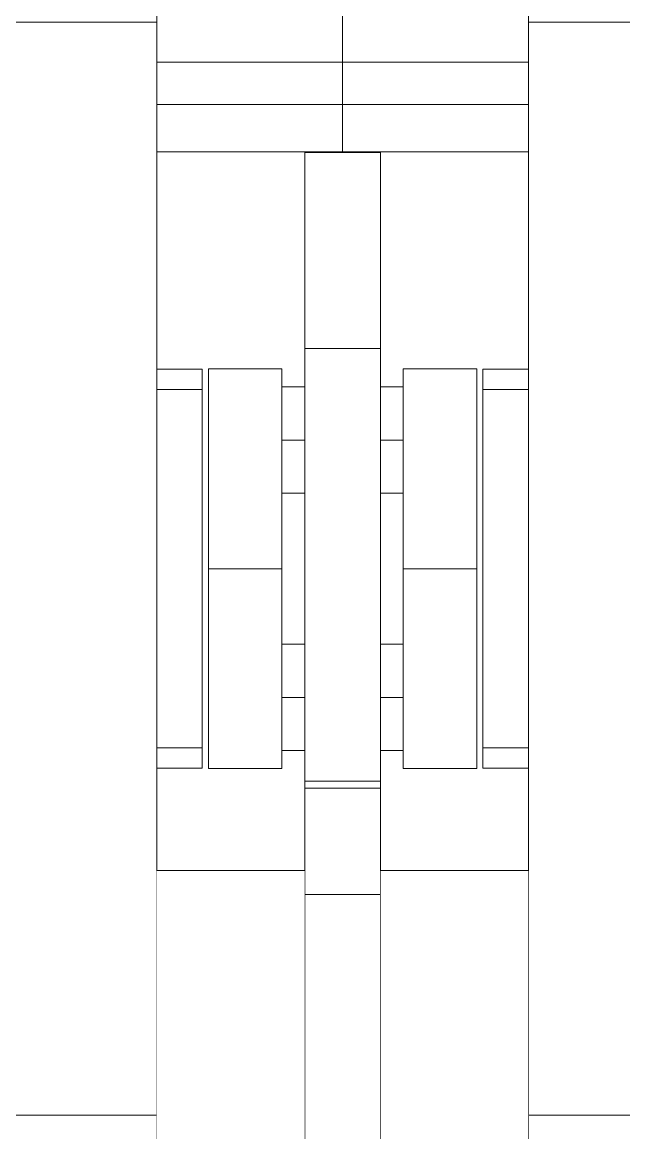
# Model space of a CAD drawing. Header units: millimetres. Extents: x -46169 to 237885, y -84465 to 18123.
# Drawn here: x 167534.9 to 167614.2, y -80649.7 to -80503.3 of the extents above; entities that cross this region are included whole.
import ezdxf

# ---------------------------------------------------------------- set-up
doc = ezdxf.new("R2010")
doc.units = ezdxf.units.MM
doc.header["$MEASUREMENT"] = 0
doc.linetypes.add('Wipeout_Contour', pattern=[1000, 0, -1000])
doc.layers.add('New_A-20-M_Floor_Slab', color=7, linetype='Continuous')
doc.layers.add('New_A-35-M_FFE_Fixed', color=7, linetype='Continuous')
doc.layers.add('New_A-20-M_Floor_Slab_Pen_No__89', color=8, linetype='Continuous', lineweight=20)
doc.layers.add('New_A-35-M_FFE_Fixed_Pen_No__1', color=7, linetype='Continuous', lineweight=13)

# ---------------------------------------------------------------- blocks, each defined once
blk = doc.blocks.new('Section Elem_134_3', base_point=(129666.67, -84332.61))
at = {"color": 254, "linetype": 'Wipeout_Contour', "lineweight": 0, "ltscale": 2974860.176910248}
blk.add_wipeout([(167552.61, -80549.04), (167558.61, -80549.04), (167558.61, -80601.62), (167552.61, -80601.62), (167552.61, -80615.11), (167572.11, -80615.11), (167572.11, -80599.29), (167569.11, -80599.29), (167569.11, -80601.65), (167559.42, -80601.65), (167559.42, -80549.01), (167569.11, -80549.01), (167569.11, -80551.38), (167572.11, -80551.38), (167572.11, -80520.4), (167552.61, -80520.4)], dxfattribs=at).dxf.layer = 'New_A-20-M_Floor_Slab'
at = {"color": 254, "linetype": 'Wipeout_Contour', "lineweight": 0, "ltscale": 2975262.260002933}
blk.add_wipeout([(167582.11, -80520.4), (167582.11, -80551.38), (167585.11, -80551.38), (167585.11, -80549.01), (167594.8, -80549.01), (167594.8, -80601.65), (167585.11, -80601.65), (167585.11, -80599.29), (167582.11, -80599.29), (167582.11, -80615.11), (167601.61, -80615.11), (167601.61, -80601.62), (167595.61, -80601.62), (167595.61, -80549.04), (167601.61, -80549.04), (167601.61, -80520.4)], dxfattribs=at).dxf.layer = 'New_A-20-M_Floor_Slab'
at = {"color": 254, "linetype": 'Wipeout_Contour', "lineweight": 0, "ltscale": 743745.043131}
blk.add_wipeout([(167572.11, -80565.38), (167569.11, -80565.38), (167569.11, -80585.29), (167572.11, -80585.29)], dxfattribs=at).dxf.layer = 'New_A-20-M_Floor_Slab'
at = {"color": 254, "linetype": 'Wipeout_Contour', "lineweight": 0, "ltscale": 743791.907602}
blk.add_wipeout([(167585.11, -80565.38), (167582.11, -80565.38), (167582.11, -80585.29), (167585.11, -80585.29)], dxfattribs=at).dxf.layer = 'New_A-20-M_Floor_Slab'
blk = doc.blocks.new('Section Elem_152_3', base_point=(129666.67, -84332.61))
at = {"color": 254, "linetype": 'Wipeout_Contour', "lineweight": 0, "ltscale": 1113843.632746182}
blk.add_wipeout([(167552.61, -80346.96), (167051.61, -80346.96), (167051.61, -80503.33), (167081.61, -80503.33), (167522.61, -80503.33), (167552.61, -80503.33)], dxfattribs=at).dxf.layer = 'New_A-35-M_FFE_Fixed'
at = {"color": 254, "linetype": 'Wipeout_Contour', "lineweight": 0, "ltscale": 743677.948107}
blk.add_wipeout([(167572.11, -80525.7), (167582.11, -80525.7), (167582.11, -80520.48), (167572.11, -80520.48)], dxfattribs=at).dxf.layer = 'New_A-35-M_FFE_Fixed'
at = {"color": 254, "linetype": 'Wipeout_Contour', "lineweight": 0, "ltscale": 743678.293305}
blk.add_wipeout([(167559.42, -80551.02), (167569.11, -80551.02), (167569.11, -80549.01), (167559.42, -80549.01)], dxfattribs=at).dxf.layer = 'New_A-35-M_FFE_Fixed'
at = {"color": 254, "linetype": 'Wipeout_Contour', "lineweight": 0, "ltscale": 743726.046235}
blk.add_wipeout([(167572.11, -80553.51), (167582.11, -80553.51), (167582.11, -80548.19), (167572.11, -80548.19)], dxfattribs=at).dxf.layer = 'New_A-35-M_FFE_Fixed'
at = {"color": 254, "linetype": 'Wipeout_Contour', "lineweight": 0, "ltscale": 743648.167479}
blk.add_wipeout([(167552.61, -80551.72), (167558.61, -80551.72), (167558.61, -80549.56), (167552.61, -80549.56)], dxfattribs=at).dxf.layer = 'New_A-35-M_FFE_Fixed'
at = {"color": 254, "linetype": 'Wipeout_Contour', "lineweight": 0, "ltscale": 743713.445775}
blk.add_wipeout([(167569.11, -80565.26), (167559.42, -80565.26), (167559.42, -80575.33), (167569.11, -80575.33)], dxfattribs=at).dxf.layer = 'New_A-35-M_FFE_Fixed'
at = {"color": 254, "linetype": 'Wipeout_Contour', "lineweight": 0, "ltscale": 743766.068027}
blk.add_wipeout([(167569.11, -80599.65), (167559.42, -80599.65), (167559.42, -80601.65), (167569.11, -80601.65)], dxfattribs=at).dxf.layer = 'New_A-35-M_FFE_Fixed'
at = {"color": 254, "linetype": 'Wipeout_Contour', "lineweight": 0, "ltscale": 743736.100071}
blk.add_wipeout([(167558.61, -80601.11), (167552.61, -80601.11), (167552.61, -80601.62), (167558.61, -80601.62)], dxfattribs=at).dxf.layer = 'New_A-35-M_FFE_Fixed'
at = {"color": 254, "linetype": 'Wipeout_Contour', "lineweight": 0, "ltscale": 743817.788081}
blk.add_wipeout([(167582.11, -80603.32), (167572.11, -80603.32), (167572.11, -80604.23), (167582.11, -80604.23)], dxfattribs=at).dxf.layer = 'New_A-35-M_FFE_Fixed'
at = {"color": 254, "linetype": 'Wipeout_Contour', "lineweight": 0, "ltscale": 743823.417479}
blk.add_wipeout([(167582.11, -80606.1), (167572.11, -80606.1), (167572.11, -80607.94), (167582.11, -80607.94)], dxfattribs=at).dxf.layer = 'New_A-35-M_FFE_Fixed'
at = {"color": 254, "linetype": 'Wipeout_Contour', "lineweight": 0, "ltscale": 743832.722074}
blk.add_wipeout([(167572.11, -80611.52), (167572.11, -80613.26), (167582.11, -80613.26), (167582.11, -80611.52)], dxfattribs=at).dxf.layer = 'New_A-35-M_FFE_Fixed'
at = {"color": 254, "linetype": 'Wipeout_Contour', "lineweight": 0, "ltscale": 743841.504926}
blk.add_wipeout([(167572.11, -80618.27), (167582.11, -80618.27), (167582.11, -80616.64), (167572.11, -80616.64)], dxfattribs=at).dxf.layer = 'New_A-35-M_FFE_Fixed'
at = {"color": 254, "linetype": 'Wipeout_Contour', "lineweight": 0, "ltscale": 743847.802009}
blk.add_wipeout([(167582.11, -80622.37), (167582.11, -80619.81), (167572.11, -80619.81), (167572.11, -80622.37)], dxfattribs=at).dxf.layer = 'New_A-35-M_FFE_Fixed'
at = {"color": 254, "linetype": 'Wipeout_Contour', "lineweight": 0, "ltscale": 743886.470118}
blk.add_wipeout([(167572.11, -80646.23), (167582.11, -80646.23), (167582.11, -80640.54), (167572.11, -80640.54)], dxfattribs=at).dxf.layer = 'New_A-35-M_FFE_Fixed'
at = {"color": 254, "linetype": 'Wipeout_Contour', "lineweight": 0, "ltscale": 1114395.299660869}
blk.add_wipeout([(167552.61, -80647.33), (167522.61, -80647.33), (167081.61, -80647.33), (167051.61, -80647.33), (167051.61, -80695.83), (167552.61, -80695.83)], dxfattribs=at).dxf.layer = 'New_A-35-M_FFE_Fixed'
at = {"layer": 'New_A-35-M_FFE_Fixed_Pen_No__1', "linetype": 'Continuous'}
for p, q in [((167559.42, -80549.01), (167569.11, -80549.01)), ((167559.42, -80601.65), (167569.11, -80601.65))]:
    blk.add_line(p, q, dxfattribs=at)
at = {"color": 254, "linetype": 'Wipeout_Contour', "lineweight": 0, "ltscale": 929591.460699}
blk.add_wipeout([(167577.11, -80520.4), (167572.11, -80520.4), (167572.11, -80520.48), (167582.11, -80520.48), (167582.11, -80520.4)], dxfattribs=at).dxf.layer = 'New_A-35-M_FFE_Fixed'
at = {"color": 254, "linetype": 'Wipeout_Contour', "lineweight": 0, "ltscale": 743686.739329}
blk.add_wipeout([(167572.11, -80525.7), (167572.11, -80530.63), (167582.11, -80530.63), (167582.11, -80525.7)], dxfattribs=at).dxf.layer = 'New_A-35-M_FFE_Fixed'
at = {"color": 254, "linetype": 'Wipeout_Contour', "lineweight": 0, "ltscale": 743645.850263}
blk.add_wipeout([(167552.61, -80549.04), (167552.61, -80549.56), (167558.61, -80549.56), (167558.61, -80549.04)], dxfattribs=at).dxf.layer = 'New_A-35-M_FFE_Fixed'
at = {"color": 254, "linetype": 'Wipeout_Contour', "lineweight": 0, "ltscale": 743684.973251}
blk.add_wipeout([(167559.42, -80551.02), (167559.42, -80556.72), (167569.11, -80556.72), (167569.11, -80551.02)], dxfattribs=at).dxf.layer = 'New_A-35-M_FFE_Fixed'
at = {"color": 254, "linetype": 'Wipeout_Contour', "lineweight": 0, "ltscale": 743737.698605}
blk.add_wipeout([(167572.11, -80561.63), (167582.11, -80561.63), (167582.11, -80553.51), (167572.11, -80553.51)], dxfattribs=at).dxf.layer = 'New_A-35-M_FFE_Fixed'
at = {"color": 254, "linetype": 'Wipeout_Contour', "lineweight": 0, "ltscale": 743759.385068}
blk.add_wipeout([(167559.42, -80593.94), (167559.42, -80599.65), (167569.11, -80599.65), (167569.11, -80593.94)], dxfattribs=at).dxf.layer = 'New_A-35-M_FFE_Fixed'
at = {"color": 254, "linetype": 'Wipeout_Contour', "lineweight": 0, "ltscale": 743733.781694}
blk.add_wipeout([(167552.61, -80598.94), (167552.61, -80601.11), (167558.61, -80601.11), (167558.61, -80598.94)], dxfattribs=at).dxf.layer = 'New_A-35-M_FFE_Fixed'
at = {"color": 254, "linetype": 'Wipeout_Contour', "lineweight": 0, "ltscale": 743813.133253}
blk.add_wipeout([(167582.11, -80603.32), (167582.11, -80598.86), (167572.11, -80598.86), (167572.11, -80603.32)], dxfattribs=at).dxf.layer = 'New_A-35-M_FFE_Fixed'
at = {"color": 254, "linetype": 'Wipeout_Contour', "lineweight": 0, "ltscale": 743818.873251}
blk.add_wipeout([(167582.11, -80604.57), (167582.11, -80604.23), (167572.11, -80604.23), (167572.11, -80604.57)], dxfattribs=at).dxf.layer = 'New_A-35-M_FFE_Fixed'
at = {"color": 254, "linetype": 'Wipeout_Contour', "lineweight": 0, "ltscale": 743821.158093}
blk.add_wipeout([(167582.11, -80606.1), (167582.11, -80605.34), (167572.11, -80605.34), (167572.11, -80606.1)], dxfattribs=at).dxf.layer = 'New_A-35-M_FFE_Fixed'
at = {"color": 254, "linetype": 'Wipeout_Contour', "lineweight": 0, "ltscale": 743829.678465}
blk.add_wipeout([(167582.11, -80611.52), (167582.11, -80609.75), (167572.11, -80609.75), (167572.11, -80611.52)], dxfattribs=at).dxf.layer = 'New_A-35-M_FFE_Fixed'
at = {"color": 254, "linetype": 'Wipeout_Contour', "lineweight": 0, "ltscale": 743838.635341}
blk.add_wipeout([(167572.11, -80616.64), (167582.11, -80616.64), (167582.11, -80614.96), (167572.11, -80614.96)], dxfattribs=at).dxf.layer = 'New_A-35-M_FFE_Fixed'
at = {"color": 254, "linetype": 'Wipeout_Contour', "lineweight": 0, "ltscale": 743844.253238}
blk.add_wipeout([(167582.11, -80619.81), (167582.11, -80618.27), (167572.11, -80618.27), (167572.11, -80619.81)], dxfattribs=at).dxf.layer = 'New_A-35-M_FFE_Fixed'
at = {"color": 254, "linetype": 'Wipeout_Contour', "lineweight": 0, "ltscale": 743853.05464}
blk.add_wipeout([(167582.11, -80625.86), (167582.11, -80622.37), (167572.11, -80622.37), (167572.11, -80625.86)], dxfattribs=at).dxf.layer = 'New_A-35-M_FFE_Fixed'
at = {"color": 254, "linetype": 'Wipeout_Contour', "lineweight": 0, "ltscale": 743876.838578}
blk.add_wipeout([(167572.11, -80640.54), (167582.11, -80640.54), (167582.11, -80635.12), (167572.11, -80635.12)], dxfattribs=at).dxf.layer = 'New_A-35-M_FFE_Fixed'
at = {"color": 254, "linetype": 'Wipeout_Contour', "lineweight": 0, "ltscale": 743896.385277}
blk.add_wipeout([(167572.11, -80651.97), (167582.11, -80651.97), (167582.11, -80646.23), (167572.11, -80646.23)], dxfattribs=at).dxf.layer = 'New_A-35-M_FFE_Fixed'
at = {"layer": 'New_A-35-M_FFE_Fixed_Pen_No__1', "linetype": 'Continuous'}
for p, q in [((167558.61, -80549.56), (167558.61, -80549.04)), ((167559.42, -80551.02), (167559.42, -80549.01)), ((167559.42, -80601.65), (167559.42, -80599.65)), ((167558.61, -80601.62), (167558.61, -80601.11))]:
    blk.add_line(p, q, dxfattribs=at)
at = {"color": 254, "linetype": 'Wipeout_Contour', "lineweight": 0, "ltscale": 743694.875698}
blk.add_wipeout([(167572.11, -80535.1), (167582.11, -80535.1), (167582.11, -80530.63), (167572.11, -80530.63)], dxfattribs=at).dxf.layer = 'New_A-35-M_FFE_Fixed'
at = {"color": 254, "linetype": 'Wipeout_Contour', "lineweight": 0, "ltscale": 743690.974215}
blk.add_wipeout([(167558.61, -80551.72), (167552.61, -80551.72), (167552.61, -80598.94), (167558.61, -80598.94)], dxfattribs=at).dxf.layer = 'New_A-35-M_FFE_Fixed'
at = {"color": 254, "linetype": 'Wipeout_Contour', "lineweight": 0, "ltscale": 743703.984348}
blk.add_wipeout([(167569.11, -80551.38), (167569.11, -80551.91), (167572.11, -80551.91), (167572.11, -80551.38)], dxfattribs=at).dxf.layer = 'New_A-35-M_FFE_Fixed'
at = {"color": 254, "linetype": 'Wipeout_Contour', "lineweight": 0, "ltscale": 743697.316831}
blk.add_wipeout([(167569.11, -80556.72), (167559.42, -80556.72), (167559.42, -80565.26), (167569.11, -80565.26)], dxfattribs=at).dxf.layer = 'New_A-35-M_FFE_Fixed'
at = {"color": 254, "linetype": 'Wipeout_Contour', "lineweight": 0, "ltscale": 743753.289312}
blk.add_wipeout([(167572.11, -80571.51), (167582.11, -80571.51), (167582.11, -80561.63), (167572.11, -80561.63)], dxfattribs=at).dxf.layer = 'New_A-35-M_FFE_Fixed'
at = {"color": 254, "linetype": 'Wipeout_Contour', "lineweight": 0, "ltscale": 743747.037218}
blk.add_wipeout([(167569.11, -80585.4), (167559.42, -80585.4), (167559.42, -80593.94), (167569.11, -80593.94)], dxfattribs=at).dxf.layer = 'New_A-35-M_FFE_Fixed'
at = {"color": 254, "linetype": 'Wipeout_Contour', "lineweight": 0, "ltscale": 743802.791966}
blk.add_wipeout([(167582.11, -80591.39), (167572.11, -80591.39), (167572.11, -80598.86), (167582.11, -80598.86)], dxfattribs=at).dxf.layer = 'New_A-35-M_FFE_Fixed'
at = {"color": 254, "linetype": 'Wipeout_Contour', "lineweight": 0, "ltscale": 743826.576921}
blk.add_wipeout([(167582.11, -80609.75), (167582.11, -80607.94), (167572.11, -80607.94), (167572.11, -80609.75)], dxfattribs=at).dxf.layer = 'New_A-35-M_FFE_Fixed'
at = {"color": 254, "linetype": 'Wipeout_Contour', "lineweight": 0, "ltscale": 743835.707712}
blk.add_wipeout([(167582.11, -80614.96), (167582.11, -80613.26), (167572.11, -80613.26), (167572.11, -80614.96)], dxfattribs=at).dxf.layer = 'New_A-35-M_FFE_Fixed'
at = {"color": 254, "linetype": 'Wipeout_Contour', "lineweight": 0, "ltscale": 743867.844502}
blk.add_wipeout([(167582.11, -80635.12), (167582.11, -80630.17), (167572.11, -80630.17), (167572.11, -80635.12)], dxfattribs=at).dxf.layer = 'New_A-35-M_FFE_Fixed'
at = {"layer": 'New_A-35-M_FFE_Fixed_Pen_No__1', "linetype": 'Continuous'}
for p, q in [((167569.11, -80551.02), (167569.11, -80549.01)), ((167558.61, -80551.72), (167558.61, -80549.56)), ((167558.61, -80598.94), (167558.61, -80551.72)), ((167559.42, -80556.72), (167559.42, -80551.02)), ((167559.42, -80565.26), (167559.42, -80556.72)), ((167559.42, -80599.65), (167559.42, -80593.94)), ((167558.61, -80601.11), (167558.61, -80598.94))]:
    blk.add_line(p, q, dxfattribs=at)
at = {"color": 254, "linetype": 'Wipeout_Contour', "lineweight": 0, "ltscale": 743626.128794}
blk.add_wipeout([(167552.61, -80503.33), (167522.61, -80503.33), (167522.61, -80647.33), (167552.61, -80647.33)], dxfattribs=at).dxf.layer = 'New_A-35-M_FFE_Fixed'
at = {"color": 254, "linetype": 'Wipeout_Contour', "lineweight": 0, "ltscale": 743702.097068}
blk.add_wipeout([(167572.11, -80535.1), (167572.11, -80538.96), (167582.11, -80538.96), (167582.11, -80535.1)], dxfattribs=at).dxf.layer = 'New_A-35-M_FFE_Fixed'
at = {"color": 254, "linetype": 'Wipeout_Contour', "lineweight": 0, "ltscale": 929633.280611}
blk.add_wipeout([(167569.11, -80553.43), (167572.11, -80553.43), (167572.11, -80552.92), (167572.11, -80551.91), (167569.11, -80551.91)], dxfattribs=at).dxf.layer = 'New_A-35-M_FFE_Fixed'
at = {"color": 254, "linetype": 'Wipeout_Contour', "lineweight": 0, "ltscale": 743717.975256}
blk.add_wipeout([(167569.11, -80558.38), (167569.11, -80561.05), (167572.11, -80561.05), (167572.11, -80558.38)], dxfattribs=at).dxf.layer = 'New_A-35-M_FFE_Fixed'
at = {"color": 254, "linetype": 'Wipeout_Contour', "lineweight": 0, "ltscale": 743727.324283}
blk.add_wipeout([(167569.11, -80564.84), (167569.11, -80565.38), (167572.11, -80565.38), (167572.11, -80564.84)], dxfattribs=at).dxf.layer = 'New_A-35-M_FFE_Fixed'
at = {"color": 254, "linetype": 'Wipeout_Contour', "lineweight": 0, "ltscale": 743770.824354}
blk.add_wipeout([(167572.11, -80581.87), (167582.11, -80581.87), (167582.11, -80571.51), (167572.11, -80571.51)], dxfattribs=at).dxf.layer = 'New_A-35-M_FFE_Fixed'
at = {"color": 254, "linetype": 'Wipeout_Contour', "lineweight": 0, "ltscale": 743730.905253}
blk.add_wipeout([(167569.11, -80575.33), (167559.42, -80575.33), (167559.42, -80585.4), (167569.11, -80585.4)], dxfattribs=at).dxf.layer = 'New_A-35-M_FFE_Fixed'
at = {"color": 254, "linetype": 'Wipeout_Contour', "lineweight": 0, "ltscale": 743776.757905}
blk.add_wipeout([(167569.11, -80592.29), (167569.11, -80594.97), (167572.11, -80594.97), (167572.11, -80592.29)], dxfattribs=at).dxf.layer = 'New_A-35-M_FFE_Fixed'
at = {"color": 254, "linetype": 'Wipeout_Contour', "lineweight": 0, "ltscale": 743786.11013}
blk.add_wipeout([(167572.11, -80598.75), (167569.11, -80598.75), (167569.11, -80599.29), (167572.11, -80599.29)], dxfattribs=at).dxf.layer = 'New_A-35-M_FFE_Fixed'
at = {"color": 254, "linetype": 'Wipeout_Contour', "lineweight": 0, "ltscale": 743863.00552}
blk.add_wipeout([(167572.11, -80630.17), (167582.11, -80630.17), (167582.11, -80629.54), (167572.11, -80629.54)], dxfattribs=at).dxf.layer = 'New_A-35-M_FFE_Fixed'
at = {"layer": 'New_A-35-M_FFE_Fixed_Pen_No__1', "linetype": 'Continuous'}
for p, q in [((167552.61, -80549.04), (167558.61, -80549.04)), ((167552.61, -80551.72), (167558.61, -80551.72)), ((167569.11, -80551.38), (167572.11, -80551.38)), ((167559.42, -80575.33), (167559.42, -80565.26)), ((167559.42, -80575.33), (167569.11, -80575.33)), ((167559.42, -80585.4), (167559.42, -80575.33)), ((167559.42, -80593.94), (167559.42, -80585.4)), ((167552.61, -80598.94), (167558.61, -80598.94)), ((167569.11, -80601.65), (167569.11, -80599.65)), ((167552.61, -80601.62), (167558.61, -80601.62)), ((167522.61, -80647.33), (167552.61, -80647.33)), ((167552.61, -80695.83), (167552.61, -80647.33))]:
    blk.add_line(p, q, dxfattribs=at)
at = {"color": 254, "linetype": 'Wipeout_Contour', "lineweight": 0, "ltscale": 929491.83721}
blk.add_wipeout([(167552.61, -80508.61), (167577.11, -80508.61), (167577.11, -80501.63), (167552.61, -80501.63), (167552.61, -80503.33)], dxfattribs=at).dxf.layer = 'New_A-35-M_FFE_Fixed'
at = {"color": 254, "linetype": 'Wipeout_Contour', "lineweight": 0, "ltscale": 743612.82596}
blk.add_wipeout([(167552.61, -80511.45), (167577.11, -80511.45), (167577.11, -80510.54), (167552.61, -80510.54)], dxfattribs=at).dxf.layer = 'New_A-35-M_FFE_Fixed'
at = {"color": 254, "linetype": 'Wipeout_Contour', "lineweight": 0, "ltscale": 743623.732543}
blk.add_wipeout([(167577.11, -80514.18), (167552.61, -80514.18), (167552.61, -80520.4), (167577.11, -80520.4)], dxfattribs=at).dxf.layer = 'New_A-35-M_FFE_Fixed'
at = {"color": 254, "linetype": 'Wipeout_Contour', "lineweight": 0, "ltscale": 743708.172517}
blk.add_wipeout([(167582.11, -80538.96), (167572.11, -80538.96), (167572.11, -80542.11), (167582.11, -80542.11)], dxfattribs=at).dxf.layer = 'New_A-35-M_FFE_Fixed'
at = {"color": 254, "linetype": 'Wipeout_Contour', "lineweight": 0, "ltscale": 743709.043555}
blk.add_wipeout([(167569.11, -80553.43), (167569.11, -80555.7), (167572.11, -80555.7), (167572.11, -80553.43)], dxfattribs=at).dxf.layer = 'New_A-35-M_FFE_Fixed'
at = {"color": 254, "linetype": 'Wipeout_Contour', "lineweight": 0, "ltscale": 743725.547532}
blk.add_wipeout([(167569.11, -80564.84), (167572.11, -80564.84), (167572.11, -80563.33), (167569.11, -80563.33)], dxfattribs=at).dxf.layer = 'New_A-35-M_FFE_Fixed'
at = {"color": 254, "linetype": 'Wipeout_Contour', "lineweight": 0, "ltscale": 743788.060456}
blk.add_wipeout([(167582.11, -80591.39), (167582.11, -80581.87), (167572.11, -80581.87), (167572.11, -80591.39)], dxfattribs=at).dxf.layer = 'New_A-35-M_FFE_Fixed'
at = {"color": 254, "linetype": 'Wipeout_Contour', "lineweight": 0, "ltscale": 929731.078475}
blk.add_wipeout([(167572.11, -80597.24), (167569.11, -80597.24), (167569.11, -80598.75), (167572.11, -80598.75), (167572.11, -80597.66)], dxfattribs=at).dxf.layer = 'New_A-35-M_FFE_Fixed'
at = {"layer": 'New_A-35-M_FFE_Fixed_Pen_No__1', "linetype": 'Continuous'}
for p, q in [((167552.61, -80503.33), (167552.61, -80346.96)), ((167522.61, -80503.33), (167552.61, -80503.33)), ((167552.61, -80520.4), (167577.11, -80520.4)), ((167569.11, -80575.33), (167569.11, -80565.26)), ((167569.11, -80565.38), (167572.11, -80565.38)), ((167569.11, -80599.29), (167572.11, -80599.29))]:
    blk.add_line(p, q, dxfattribs=at)
at = {"color": 254, "linetype": 'Wipeout_Contour', "lineweight": 0, "ltscale": 743609.543159}
blk.add_wipeout([(167552.61, -80509.58), (167577.11, -80509.58), (167577.11, -80508.61), (167552.61, -80508.61)], dxfattribs=at).dxf.layer = 'New_A-35-M_FFE_Fixed'
at = {"color": 254, "linetype": 'Wipeout_Contour', "lineweight": 0, "ltscale": 743618.146405}
blk.add_wipeout([(167552.61, -80514.18), (167577.11, -80514.18), (167577.11, -80513.95), (167552.61, -80513.95)], dxfattribs=at).dxf.layer = 'New_A-35-M_FFE_Fixed'
at = {"color": 254, "linetype": 'Wipeout_Contour', "lineweight": 0, "ltscale": 743712.907747}
blk.add_wipeout([(167572.11, -80544.43), (167582.11, -80544.43), (167582.11, -80542.11), (167572.11, -80542.11)], dxfattribs=at).dxf.layer = 'New_A-35-M_FFE_Fixed'
at = {"color": 254, "linetype": 'Wipeout_Contour', "lineweight": 0, "ltscale": 743713.332654}
blk.add_wipeout([(167569.11, -80555.7), (167569.11, -80558.38), (167572.11, -80558.38), (167572.11, -80555.7)], dxfattribs=at).dxf.layer = 'New_A-35-M_FFE_Fixed'
at = {"color": 254, "linetype": 'Wipeout_Contour', "lineweight": 0, "ltscale": 743722.264566}
blk.add_wipeout([(167572.11, -80561.05), (167569.11, -80561.05), (167569.11, -80563.33), (167572.11, -80563.33)], dxfattribs=at).dxf.layer = 'New_A-35-M_FFE_Fixed'
at = {"color": 254, "linetype": 'Wipeout_Contour', "lineweight": 0, "ltscale": 743762.762211}
blk.add_wipeout([(167569.11, -80585.29), (167569.11, -80585.82), (167572.11, -80585.82), (167572.11, -80585.29)], dxfattribs=at).dxf.layer = 'New_A-35-M_FFE_Fixed'
at = {"color": 254, "linetype": 'Wipeout_Contour', "lineweight": 0, "ltscale": 743781.048683}
blk.add_wipeout([(167569.11, -80594.97), (167569.11, -80597.24), (167572.11, -80597.24), (167572.11, -80594.97)], dxfattribs=at).dxf.layer = 'New_A-35-M_FFE_Fixed'
at = {"layer": 'New_A-35-M_FFE_Fixed_Pen_No__1', "linetype": 'Continuous'}
for p, q in [((167552.61, -80508.61), (167577.11, -80508.61)), ((167569.11, -80556.72), (167569.11, -80551.02)), ((167569.11, -80565.26), (167569.11, -80556.72)), ((167569.11, -80558.38), (167572.11, -80558.38)), ((167569.11, -80599.65), (167569.11, -80593.94))]:
    blk.add_line(p, q, dxfattribs=at)
at = {"color": 254, "linetype": 'Wipeout_Contour', "lineweight": 0, "ltscale": 743611.211802}
blk.add_wipeout([(167552.61, -80510.54), (167577.11, -80510.54), (167577.11, -80509.58), (167552.61, -80509.58)], dxfattribs=at).dxf.layer = 'New_A-35-M_FFE_Fixed'
at = {"color": 254, "linetype": 'Wipeout_Contour', "lineweight": 0, "ltscale": 743616.757376}
blk.add_wipeout([(167552.61, -80513.55), (167577.11, -80513.55), (167577.11, -80512.98), (167552.61, -80512.98)], dxfattribs=at).dxf.layer = 'New_A-35-M_FFE_Fixed'
at = {"color": 254, "linetype": 'Wipeout_Contour', "lineweight": 0, "ltscale": 743716.151306}
blk.add_wipeout([(167572.11, -80545.85), (167582.11, -80545.85), (167582.11, -80544.43), (167572.11, -80544.43)], dxfattribs=at).dxf.layer = 'New_A-35-M_FFE_Fixed'
at = {"color": 254, "linetype": 'Wipeout_Contour', "lineweight": 0, "ltscale": 743764.539361}
blk.add_wipeout([(167569.11, -80587.34), (167572.11, -80587.34), (167572.11, -80585.82), (167569.11, -80585.82)], dxfattribs=at).dxf.layer = 'New_A-35-M_FFE_Fixed'
at = {"layer": 'New_A-35-M_FFE_Fixed_Pen_No__1', "linetype": 'Continuous'}
for p, q in [((167569.11, -80585.4), (167569.11, -80575.33)), ((167569.11, -80585.29), (167572.11, -80585.29))]:
    blk.add_line(p, q, dxfattribs=at)
at = {"color": 254, "linetype": 'Wipeout_Contour', "lineweight": 0, "ltscale": 743615.651961}
blk.add_wipeout([(167552.61, -80512.98), (167577.11, -80512.98), (167577.11, -80512.27), (167552.61, -80512.27)], dxfattribs=at).dxf.layer = 'New_A-35-M_FFE_Fixed'
at = {"color": 254, "linetype": 'Wipeout_Contour', "lineweight": 0, "ltscale": 743717.799443}
blk.add_wipeout([(167572.11, -80545.85), (167572.11, -80546.33), (167582.11, -80546.33), (167582.11, -80545.85)], dxfattribs=at).dxf.layer = 'New_A-35-M_FFE_Fixed'
at = {"color": 254, "linetype": 'Wipeout_Contour', "lineweight": 0, "ltscale": 743767.823149}
blk.add_wipeout([(167569.11, -80587.34), (167569.11, -80589.61), (167572.11, -80589.61), (167572.11, -80587.34)], dxfattribs=at).dxf.layer = 'New_A-35-M_FFE_Fixed'
at = {"color": 254, "linetype": 'Wipeout_Contour', "lineweight": 0, "ltscale": 743614.324831}
blk.add_wipeout([(167552.61, -80512.27), (167577.11, -80512.27), (167577.11, -80511.45), (167552.61, -80511.45)], dxfattribs=at).dxf.layer = 'New_A-35-M_FFE_Fixed'
at = {"color": 254, "linetype": 'Wipeout_Contour', "lineweight": 0, "ltscale": 743617.59943}
blk.add_wipeout([(167552.61, -80513.95), (167577.11, -80513.95), (167577.11, -80513.55), (167552.61, -80513.55)], dxfattribs=at).dxf.layer = 'New_A-35-M_FFE_Fixed'
at = {"color": 254, "linetype": 'Wipeout_Contour', "lineweight": 0, "ltscale": 743719.362718}
blk.add_wipeout([(167572.11, -80546.33), (167572.11, -80547.66), (167582.11, -80547.66), (167582.11, -80546.33)], dxfattribs=at).dxf.layer = 'New_A-35-M_FFE_Fixed'
at = {"color": 254, "linetype": 'Wipeout_Contour', "lineweight": 0, "ltscale": 929716.308263}
blk.add_wipeout([(167569.11, -80589.61), (167569.11, -80592.29), (167572.11, -80592.29), (167572.11, -80591.39), (167572.11, -80589.61)], dxfattribs=at).dxf.layer = 'New_A-35-M_FFE_Fixed'
at = {"layer": 'New_A-35-M_FFE_Fixed_Pen_No__1', "linetype": 'Continuous'}
for p, q in [((167552.61, -80647.33), (167552.61, -80503.33)), ((167552.61, -80514.18), (167577.11, -80514.18)), ((167569.11, -80593.94), (167569.11, -80585.4)), ((167569.11, -80592.29), (167572.11, -80592.29))]:
    blk.add_line(p, q, dxfattribs=at)
blk = doc.blocks.new('Section Elem_153_3', base_point=(129666.67, -84332.61))
at = {"layer": 'New_A-35-M_FFE_Fixed_Pen_No__1', "linetype": 'Continuous'}
for p, q in [((167572.11, -80520.48), (167572.11, -80520.4)), ((167572.11, -80525.7), (167572.11, -80520.48)), ((167572.11, -80530.63), (167572.11, -80525.7)), ((167582.11, -80530.63), (167582.11, -80525.7)), ((167572.11, -80535.1), (167572.11, -80530.63)), ((167582.11, -80535.1), (167582.11, -80530.63)), ((167572.11, -80538.96), (167572.11, -80535.1)), ((167582.11, -80538.96), (167582.11, -80535.1)), ((167572.11, -80542.11), (167572.11, -80538.96)), ((167582.11, -80542.11), (167582.11, -80538.96)), ((167572.11, -80544.43), (167572.11, -80542.11)), ((167582.11, -80544.43), (167582.11, -80542.11)), ((167572.11, -80545.85), (167572.11, -80544.43)), ((167582.11, -80545.85), (167582.11, -80544.43)), ((167572.11, -80546.33), (167572.11, -80545.85)), ((167582.11, -80546.33), (167582.11, -80545.85)), ((167582.11, -80546.33), (167572.11, -80546.33)), ((167572.11, -80561.63), (167572.11, -80553.51)), ((167572.11, -80571.51), (167572.11, -80561.63)), ((167572.11, -80581.87), (167572.11, -80571.51)), ((167582.11, -80581.87), (167582.11, -80571.51)), ((167572.11, -80591.39), (167572.11, -80581.87)), ((167572.11, -80598.86), (167572.11, -80591.39)), ((167572.11, -80603.32), (167572.11, -80598.86)), ((167582.11, -80603.32), (167572.11, -80603.32)), ((167572.11, -80607.94), (167572.11, -80606.1)), ((167582.11, -80607.94), (167582.11, -80606.1)), ((167572.11, -80609.75), (167572.11, -80607.94)), ((167582.11, -80609.75), (167582.11, -80607.94)), ((167572.11, -80611.52), (167572.11, -80609.75)), ((167582.11, -80611.52), (167582.11, -80609.75)), ((167572.11, -80613.26), (167572.11, -80611.52)), ((167582.11, -80613.26), (167582.11, -80611.52)), ((167572.11, -80614.96), (167572.11, -80613.26)), ((167582.11, -80614.96), (167582.11, -80613.26)), ((167572.11, -80616.64), (167572.11, -80614.96)), ((167582.11, -80616.64), (167582.11, -80614.96)), ((167572.11, -80618.27), (167572.11, -80616.64)), ((167582.11, -80618.27), (167582.11, -80616.64)), ((167582.11, -80618.27), (167572.11, -80618.27)), ((167572.11, -80619.81), (167572.11, -80618.27)), ((167582.11, -80619.81), (167582.11, -80618.27)), ((167572.11, -80622.37), (167572.11, -80619.81)), ((167582.11, -80622.37), (167582.11, -80619.81)), ((167572.11, -80640.54), (167572.11, -80635.12)), ((167582.11, -80640.54), (167582.11, -80635.12)), ((167572.11, -80646.23), (167572.11, -80640.54)), ((167582.11, -80646.23), (167582.11, -80640.54)), ((167572.11, -80651.97), (167572.11, -80646.23)), ((167582.11, -80651.97), (167582.11, -80646.23))]:
    blk.add_line(p, q, dxfattribs=at)
at = {"color": 254, "linetype": 'Wipeout_Contour', "lineweight": 0, "ltscale": 1116818.557601347}
blk.add_wipeout([(167601.61, -80346.96), (167601.61, -80503.33), (167631.61, -80503.33), (168072.61, -80503.33), (168102.61, -80503.33), (168102.61, -80346.96)], dxfattribs=at).dxf.layer = 'New_A-35-M_FFE_Fixed'
at = {"color": 254, "linetype": 'Wipeout_Contour', "lineweight": 0, "ltscale": 743720.970334}
blk.add_wipeout([(167582.11, -80548.19), (167582.11, -80547.66), (167572.11, -80547.66), (167572.11, -80548.19)], dxfattribs=at).dxf.layer = 'New_A-35-M_FFE_Fixed'
at = {"color": 254, "linetype": 'Wipeout_Contour', "lineweight": 0, "ltscale": 743770.898273}
blk.add_wipeout([(167585.11, -80549.01), (167585.11, -80551.02), (167594.8, -80551.02), (167594.8, -80549.01)], dxfattribs=at).dxf.layer = 'New_A-35-M_FFE_Fixed'
at = {"color": 254, "linetype": 'Wipeout_Contour', "lineweight": 0, "ltscale": 743803.188647}
blk.add_wipeout([(167595.61, -80551.72), (167601.61, -80551.72), (167601.61, -80549.56), (167595.61, -80549.56)], dxfattribs=at).dxf.layer = 'New_A-35-M_FFE_Fixed'
at = {"color": 254, "linetype": 'Wipeout_Contour', "lineweight": 0, "ltscale": 743806.046367}
blk.add_wipeout([(167585.11, -80565.26), (167585.11, -80575.33), (167594.8, -80575.33), (167594.8, -80565.26)], dxfattribs=at).dxf.layer = 'New_A-35-M_FFE_Fixed'
at = {"color": 254, "linetype": 'Wipeout_Contour', "lineweight": 0, "ltscale": 743858.662069}
blk.add_wipeout([(167594.8, -80599.65), (167585.11, -80599.65), (167585.11, -80601.65), (167594.8, -80601.65)], dxfattribs=at).dxf.layer = 'New_A-35-M_FFE_Fixed'
at = {"color": 254, "linetype": 'Wipeout_Contour', "lineweight": 0, "ltscale": 743891.102915}
blk.add_wipeout([(167601.61, -80601.11), (167595.61, -80601.11), (167595.61, -80601.62), (167601.61, -80601.62)], dxfattribs=at).dxf.layer = 'New_A-35-M_FFE_Fixed'
at = {"color": 254, "linetype": 'Wipeout_Contour', "lineweight": 0, "ltscale": 743819.831399}
blk.add_wipeout([(167582.11, -80605.34), (167582.11, -80604.57), (167572.11, -80604.57), (167572.11, -80605.34)], dxfattribs=at).dxf.layer = 'New_A-35-M_FFE_Fixed'
at = {"color": 254, "linetype": 'Wipeout_Contour', "lineweight": 0, "ltscale": 743859.274032}
blk.add_wipeout([(167582.11, -80629.54), (167582.11, -80625.86), (167572.11, -80625.86), (167572.11, -80629.54)], dxfattribs=at).dxf.layer = 'New_A-35-M_FFE_Fixed'
at = {"color": 254, "linetype": 'Wipeout_Contour', "lineweight": 0, "ltscale": 1117368.755656281}
blk.add_wipeout([(167601.61, -80647.33), (167601.61, -80695.83), (168102.61, -80695.83), (168102.61, -80647.33), (168072.61, -80647.33), (167631.61, -80647.33)], dxfattribs=at).dxf.layer = 'New_A-35-M_FFE_Fixed'
at = {"layer": 'New_A-35-M_FFE_Fixed_Pen_No__1', "linetype": 'Continuous'}
for p, q in [((167572.11, -80548.19), (167572.11, -80546.33)), ((167582.11, -80548.19), (167582.11, -80546.33)), ((167572.11, -80553.51), (167572.11, -80548.19)), ((167594.8, -80549.01), (167585.11, -80549.01)), ((167594.8, -80601.65), (167585.11, -80601.65)), ((167572.11, -80604.23), (167572.11, -80603.32)), ((167582.11, -80604.23), (167572.11, -80604.23)), ((167572.11, -80606.1), (167572.11, -80604.23)), ((167582.11, -80604.23), (167582.11, -80603.32)), ((167582.11, -80606.1), (167582.11, -80604.23)), ((167572.11, -80625.86), (167572.11, -80622.37)), ((167582.11, -80625.86), (167582.11, -80622.37)), ((167572.11, -80630.17), (167572.11, -80625.86)), ((167582.11, -80630.17), (167582.11, -80625.86)), ((167572.11, -80635.12), (167572.11, -80630.17)), ((167582.11, -80635.12), (167582.11, -80630.17))]:
    blk.add_line(p, q, dxfattribs=at)
at = {"color": 254, "linetype": 'Wipeout_Contour', "lineweight": 0, "ltscale": 743800.871914}
blk.add_wipeout([(167595.61, -80549.56), (167601.61, -80549.56), (167601.61, -80549.04), (167595.61, -80549.04)], dxfattribs=at).dxf.layer = 'New_A-35-M_FFE_Fixed'
at = {"color": 254, "linetype": 'Wipeout_Contour', "lineweight": 0, "ltscale": 743777.577388}
blk.add_wipeout([(167585.11, -80551.02), (167585.11, -80556.72), (167594.8, -80556.72), (167594.8, -80551.02)], dxfattribs=at).dxf.layer = 'New_A-35-M_FFE_Fixed'
at = {"color": 254, "linetype": 'Wipeout_Contour', "lineweight": 0, "ltscale": 743851.979941}
blk.add_wipeout([(167594.8, -80593.94), (167585.11, -80593.94), (167585.11, -80599.65), (167594.8, -80599.65)], dxfattribs=at).dxf.layer = 'New_A-35-M_FFE_Fixed'
at = {"color": 254, "linetype": 'Wipeout_Contour', "lineweight": 0, "ltscale": 743888.785021}
blk.add_wipeout([(167601.61, -80598.94), (167595.61, -80598.94), (167595.61, -80601.11), (167601.61, -80601.11)], dxfattribs=at).dxf.layer = 'New_A-35-M_FFE_Fixed'
at = {"layer": 'New_A-35-M_FFE_Fixed_Pen_No__1', "linetype": 'Continuous'}
for p, q in [((167594.8, -80551.02), (167594.8, -80549.01)), ((167595.61, -80549.56), (167595.61, -80549.04)), ((167594.8, -80601.65), (167594.8, -80599.65)), ((167595.61, -80601.62), (167595.61, -80601.11))]:
    blk.add_line(p, q, dxfattribs=at)
at = {"color": 254, "linetype": 'Wipeout_Contour', "lineweight": 0, "ltscale": 743750.851149}
blk.add_wipeout([(167582.11, -80551.91), (167585.11, -80551.91), (167585.11, -80551.38), (167582.11, -80551.38)], dxfattribs=at).dxf.layer = 'New_A-35-M_FFE_Fixed'
at = {"color": 254, "linetype": 'Wipeout_Contour', "lineweight": 0, "ltscale": 743845.986462}
blk.add_wipeout([(167595.61, -80551.72), (167595.61, -80598.94), (167601.61, -80598.94), (167601.61, -80551.72)], dxfattribs=at).dxf.layer = 'New_A-35-M_FFE_Fixed'
at = {"color": 254, "linetype": 'Wipeout_Contour', "lineweight": 0, "ltscale": 743789.919431}
blk.add_wipeout([(167585.11, -80556.72), (167585.11, -80565.26), (167594.8, -80565.26), (167594.8, -80556.72)], dxfattribs=at).dxf.layer = 'New_A-35-M_FFE_Fixed'
at = {"color": 254, "linetype": 'Wipeout_Contour', "lineweight": 0, "ltscale": 743839.633628}
blk.add_wipeout([(167585.11, -80585.4), (167585.11, -80593.94), (167594.8, -80593.94), (167594.8, -80585.4)], dxfattribs=at).dxf.layer = 'New_A-35-M_FFE_Fixed'
at = {"color": 254, "linetype": 'Wipeout_Contour', "lineweight": 0, "ltscale": 743832.971756}
blk.add_wipeout([(167585.11, -80598.75), (167582.11, -80598.75), (167582.11, -80599.29), (167585.11, -80599.29)], dxfattribs=at).dxf.layer = 'New_A-35-M_FFE_Fixed'
at = {"layer": 'New_A-35-M_FFE_Fixed_Pen_No__1', "linetype": 'Continuous'}
for p, q in [((167585.11, -80551.02), (167585.11, -80549.01)), ((167595.61, -80551.72), (167595.61, -80549.56)), ((167594.8, -80556.72), (167594.8, -80551.02)), ((167595.61, -80598.94), (167595.61, -80551.72)), ((167594.8, -80565.26), (167594.8, -80556.72)), ((167594.8, -80599.65), (167594.8, -80593.94)), ((167585.11, -80601.65), (167585.11, -80599.65)), ((167595.61, -80601.11), (167595.61, -80598.94))]:
    blk.add_line(p, q, dxfattribs=at)
at = {"color": 254, "linetype": 'Wipeout_Contour', "lineweight": 0, "ltscale": 743910.918533}
blk.add_wipeout([(167601.61, -80503.33), (167601.61, -80647.33), (167631.61, -80647.33), (167631.61, -80503.33)], dxfattribs=at).dxf.layer = 'New_A-35-M_FFE_Fixed'
at = {"color": 254, "linetype": 'Wipeout_Contour', "lineweight": 0, "ltscale": 743752.627579}
blk.add_wipeout([(167582.11, -80553.43), (167585.11, -80553.43), (167585.11, -80551.91), (167582.11, -80551.91)], dxfattribs=at).dxf.layer = 'New_A-35-M_FFE_Fixed'
at = {"color": 254, "linetype": 'Wipeout_Contour', "lineweight": 0, "ltscale": 743764.841175}
blk.add_wipeout([(167582.11, -80561.05), (167585.11, -80561.05), (167585.11, -80558.38), (167582.11, -80558.38)], dxfattribs=at).dxf.layer = 'New_A-35-M_FFE_Fixed'
at = {"color": 254, "linetype": 'Wipeout_Contour', "lineweight": 0, "ltscale": 929718.825276}
blk.add_wipeout([(167582.11, -80565.38), (167585.11, -80565.38), (167585.11, -80565.26), (167585.11, -80564.84), (167582.11, -80564.84)], dxfattribs=at).dxf.layer = 'New_A-35-M_FFE_Fixed'
at = {"color": 254, "linetype": 'Wipeout_Contour', "lineweight": 0, "ltscale": 743823.503671}
blk.add_wipeout([(167585.11, -80575.33), (167585.11, -80585.4), (167594.8, -80585.4), (167594.8, -80575.33)], dxfattribs=at).dxf.layer = 'New_A-35-M_FFE_Fixed'
at = {"color": 254, "linetype": 'Wipeout_Contour', "lineweight": 0, "ltscale": 929780.815689}
blk.add_wipeout([(167585.11, -80592.29), (167582.11, -80592.29), (167582.11, -80594.97), (167585.11, -80594.97), (167585.11, -80594.28)], dxfattribs=at).dxf.layer = 'New_A-35-M_FFE_Fixed'
at = {"color": 254, "linetype": 'Wipeout_Contour', "lineweight": 0, "ltscale": 743831.194509}
blk.add_wipeout([(167582.11, -80598.75), (167585.11, -80598.75), (167585.11, -80597.24), (167582.11, -80597.24)], dxfattribs=at).dxf.layer = 'New_A-35-M_FFE_Fixed'
at = {"layer": 'New_A-35-M_FFE_Fixed_Pen_No__1', "linetype": 'Continuous'}
for p, q in [((167601.61, -80549.04), (167595.61, -80549.04)), ((167585.11, -80551.38), (167582.11, -80551.38)), ((167601.61, -80551.72), (167595.61, -80551.72)), ((167594.8, -80575.33), (167594.8, -80565.26)), ((167594.8, -80575.33), (167585.11, -80575.33)), ((167594.8, -80585.4), (167594.8, -80575.33)), ((167594.8, -80593.94), (167594.8, -80585.4)), ((167582.11, -80603.32), (167582.11, -80598.86)), ((167585.11, -80599.29), (167582.11, -80599.29)), ((167601.61, -80598.94), (167595.61, -80598.94)), ((167601.61, -80601.62), (167595.61, -80601.62)), ((167631.61, -80647.33), (167601.61, -80647.33)), ((167601.61, -80695.83), (167601.61, -80647.33))]:
    blk.add_line(p, q, dxfattribs=at)
at = {"color": 254, "linetype": 'Wipeout_Contour', "lineweight": 0, "ltscale": 743690.986759}
blk.add_wipeout([(167577.11, -80501.63), (167577.11, -80508.61), (167601.61, -80508.61), (167601.61, -80501.63)], dxfattribs=at).dxf.layer = 'New_A-35-M_FFE_Fixed'
at = {"color": 254, "linetype": 'Wipeout_Contour', "lineweight": 0, "ltscale": 743701.160228}
blk.add_wipeout([(167577.11, -80510.54), (167577.11, -80511.45), (167601.61, -80511.45), (167601.61, -80510.54)], dxfattribs=at).dxf.layer = 'New_A-35-M_FFE_Fixed'
at = {"color": 254, "linetype": 'Wipeout_Contour', "lineweight": 0, "ltscale": 743712.065513}
blk.add_wipeout([(167577.11, -80514.18), (167577.11, -80520.4), (167601.61, -80520.4), (167601.61, -80514.18)], dxfattribs=at).dxf.layer = 'New_A-35-M_FFE_Fixed'
at = {"color": 254, "linetype": 'Wipeout_Contour', "lineweight": 0, "ltscale": 743755.910037}
blk.add_wipeout([(167582.11, -80553.43), (167582.11, -80555.7), (167585.11, -80555.7), (167585.11, -80553.43)], dxfattribs=at).dxf.layer = 'New_A-35-M_FFE_Fixed'
at = {"color": 254, "linetype": 'Wipeout_Contour', "lineweight": 0, "ltscale": 743772.412974}
blk.add_wipeout([(167582.11, -80564.84), (167585.11, -80564.84), (167585.11, -80563.33), (167582.11, -80563.33)], dxfattribs=at).dxf.layer = 'New_A-35-M_FFE_Fixed'
at = {"color": 254, "linetype": 'Wipeout_Contour', "lineweight": 0, "ltscale": 743809.625309}
blk.add_wipeout([(167582.11, -80585.29), (167582.11, -80585.82), (167585.11, -80585.82), (167585.11, -80585.29)], dxfattribs=at).dxf.layer = 'New_A-35-M_FFE_Fixed'
at = {"color": 254, "linetype": 'Wipeout_Contour', "lineweight": 0, "ltscale": 743827.910628}
blk.add_wipeout([(167585.11, -80594.97), (167582.11, -80594.97), (167582.11, -80597.24), (167585.11, -80597.24)], dxfattribs=at).dxf.layer = 'New_A-35-M_FFE_Fixed'
at = {"layer": 'New_A-35-M_FFE_Fixed_Pen_No__1', "linetype": 'Continuous'}
for p, q in [((167601.61, -80503.33), (167601.61, -80346.96)), ((167631.61, -80503.33), (167601.61, -80503.33)), ((167582.11, -80520.48), (167572.11, -80520.48)), ((167601.61, -80520.4), (167577.11, -80520.4)), ((167582.11, -80520.48), (167582.11, -80520.4)), ((167582.11, -80525.7), (167582.11, -80520.48)), ((167582.11, -80553.51), (167582.11, -80548.19)), ((167585.11, -80565.38), (167582.11, -80565.38)), ((167585.11, -80575.33), (167585.11, -80565.26)), ((167585.11, -80599.65), (167585.11, -80593.94))]:
    blk.add_line(p, q, dxfattribs=at)
at = {"color": 254, "linetype": 'Wipeout_Contour', "lineweight": 0, "ltscale": 743697.877808}
blk.add_wipeout([(167577.11, -80509.58), (167601.61, -80509.58), (167601.61, -80508.61), (167577.11, -80508.61)], dxfattribs=at).dxf.layer = 'New_A-35-M_FFE_Fixed'
at = {"color": 254, "linetype": 'Wipeout_Contour', "lineweight": 0, "ltscale": 743706.480032}
blk.add_wipeout([(167577.11, -80514.18), (167601.61, -80514.18), (167601.61, -80513.95), (167577.11, -80513.95)], dxfattribs=at).dxf.layer = 'New_A-35-M_FFE_Fixed'
at = {"color": 254, "linetype": 'Wipeout_Contour', "lineweight": 0, "ltscale": 929700.760714}
blk.add_wipeout([(167582.11, -80555.7), (167582.11, -80558.38), (167585.11, -80558.38), (167585.11, -80556.38), (167585.11, -80555.7)], dxfattribs=at).dxf.layer = 'New_A-35-M_FFE_Fixed'
at = {"color": 254, "linetype": 'Wipeout_Contour', "lineweight": 0, "ltscale": 743769.130216}
blk.add_wipeout([(167582.11, -80561.05), (167582.11, -80563.33), (167585.11, -80563.33), (167585.11, -80561.05)], dxfattribs=at).dxf.layer = 'New_A-35-M_FFE_Fixed'
at = {"color": 254, "linetype": 'Wipeout_Contour', "lineweight": 0, "ltscale": 743811.402346}
blk.add_wipeout([(167585.11, -80585.82), (167582.11, -80585.82), (167582.11, -80587.34), (167585.11, -80587.34)], dxfattribs=at).dxf.layer = 'New_A-35-M_FFE_Fixed'
at = {"layer": 'New_A-35-M_FFE_Fixed_Pen_No__1', "linetype": 'Continuous'}
for p, q in [((167577.11, -80508.61), (167577.11, -80501.63)), ((167601.61, -80508.61), (167577.11, -80508.61)), ((167585.11, -80556.72), (167585.11, -80551.02)), ((167582.11, -80561.63), (167582.11, -80553.51)), ((167585.11, -80565.26), (167585.11, -80556.72)), ((167585.11, -80558.38), (167582.11, -80558.38)), ((167582.11, -80571.51), (167582.11, -80561.63)), ((167585.11, -80585.4), (167585.11, -80575.33)), ((167585.11, -80585.29), (167582.11, -80585.29))]:
    blk.add_line(p, q, dxfattribs=at)
at = {"color": 254, "linetype": 'Wipeout_Contour', "lineweight": 0, "ltscale": 743699.546265}
blk.add_wipeout([(167577.11, -80510.54), (167601.61, -80510.54), (167601.61, -80509.58), (167577.11, -80509.58)], dxfattribs=at).dxf.layer = 'New_A-35-M_FFE_Fixed'
at = {"color": 254, "linetype": 'Wipeout_Contour', "lineweight": 0, "ltscale": 743705.091169}
blk.add_wipeout([(167577.11, -80513.55), (167601.61, -80513.55), (167601.61, -80512.98), (167577.11, -80512.98)], dxfattribs=at).dxf.layer = 'New_A-35-M_FFE_Fixed'
at = {"color": 254, "linetype": 'Wipeout_Contour', "lineweight": 0, "ltscale": 743814.685928}
blk.add_wipeout([(167585.11, -80587.34), (167582.11, -80587.34), (167582.11, -80589.61), (167585.11, -80589.61)], dxfattribs=at).dxf.layer = 'New_A-35-M_FFE_Fixed'
at = {"layer": 'New_A-35-M_FFE_Fixed_Pen_No__1', "linetype": 'Continuous'}
for p, q in [((167577.11, -80509.58), (167577.11, -80508.61)), ((167577.11, -80510.54), (167577.11, -80509.58))]:
    blk.add_line(p, q, dxfattribs=at)
at = {"color": 254, "linetype": 'Wipeout_Contour', "lineweight": 0, "ltscale": 743703.985892}
blk.add_wipeout([(167577.11, -80512.98), (167601.61, -80512.98), (167601.61, -80512.27), (167577.11, -80512.27)], dxfattribs=at).dxf.layer = 'New_A-35-M_FFE_Fixed'
at = {"color": 254, "linetype": 'Wipeout_Contour', "lineweight": 0, "ltscale": 743818.976223}
blk.add_wipeout([(167582.11, -80592.29), (167585.11, -80592.29), (167585.11, -80589.61), (167582.11, -80589.61)], dxfattribs=at).dxf.layer = 'New_A-35-M_FFE_Fixed'
at = {"layer": 'New_A-35-M_FFE_Fixed_Pen_No__1', "linetype": 'Continuous'}
for p, q in [((167582.11, -80591.39), (167582.11, -80581.87)), ((167585.11, -80593.94), (167585.11, -80585.4)), ((167582.11, -80598.86), (167582.11, -80591.39)), ((167585.11, -80592.29), (167582.11, -80592.29))]:
    blk.add_line(p, q, dxfattribs=at)
at = {"color": 254, "linetype": 'Wipeout_Contour', "lineweight": 0, "ltscale": 743702.658924}
blk.add_wipeout([(167577.11, -80511.45), (167577.11, -80512.27), (167601.61, -80512.27), (167601.61, -80511.45)], dxfattribs=at).dxf.layer = 'New_A-35-M_FFE_Fixed'
at = {"color": 254, "linetype": 'Wipeout_Contour', "lineweight": 0, "ltscale": 743705.933126}
blk.add_wipeout([(167577.11, -80513.95), (167601.61, -80513.95), (167601.61, -80513.55), (167577.11, -80513.55)], dxfattribs=at).dxf.layer = 'New_A-35-M_FFE_Fixed'
at = {"layer": 'New_A-35-M_FFE_Fixed_Pen_No__1', "linetype": 'Continuous'}
for p, q in [((167601.61, -80647.33), (167601.61, -80503.33)), ((167577.11, -80511.45), (167577.11, -80510.54)), ((167577.11, -80512.27), (167577.11, -80511.45)), ((167577.11, -80512.98), (167577.11, -80512.27)), ((167577.11, -80513.55), (167577.11, -80512.98)), ((167577.11, -80513.95), (167577.11, -80513.55)), ((167577.11, -80514.18), (167577.11, -80513.95)), ((167577.11, -80520.4), (167577.11, -80514.18)), ((167601.61, -80514.18), (167577.11, -80514.18))]:
    blk.add_line(p, q, dxfattribs=at)
blk = doc.blocks.new('Section Elem_177_3', base_point=(129666.67, -84332.61))
at = {"color": 254, "linetype": 'Wipeout_Contour', "lineweight": 0, "ltscale": 1485866.987450127}
blk.add_wipeout([(167032.11, -80615.11), (167032.11, -80735.11), (167572.11, -80735.11), (167572.11, -80615.11), (167552.61, -80615.11), (167552.61, -80695.83), (167051.61, -80695.83), (167051.61, -80615.11)], dxfattribs=at).dxf.layer = 'New_A-20-M_Floor_Slab'
at = {"color": 254, "linetype": 'Wipeout_Contour', "lineweight": 0, "ltscale": 1489831.577208321}
blk.add_wipeout([(167582.11, -80735.11), (168122.11, -80735.11), (168122.11, -80615.11), (168102.61, -80615.11), (168102.61, -80695.83), (167601.61, -80695.83), (167601.61, -80615.11), (167582.11, -80615.11)], dxfattribs=at).dxf.layer = 'New_A-20-M_Floor_Slab'
at = {"layer": 'New_A-20-M_Floor_Slab_Pen_No__89', "linetype": 'Continuous'}
for p, q in [((167552.61, -80615.11), (167572.11, -80615.11)), ((167582.11, -80615.11), (167601.61, -80615.11))]:
    blk.add_line(p, q, dxfattribs=at)

msp = doc.modelspace()

# ---------------------------------------------------------------- block references
at = {"layer": 'New_A-20-M_Floor_Slab'}
msp.add_blockref('Section Elem_134_3', (129666.67, -84332.61), dxfattribs=at)

# ---------------------------------------------------------------- next in the draw order: block references
at = {"layer": 'New_A-35-M_FFE_Fixed'}
msp.add_blockref('Section Elem_152_3', (129666.67, -84332.61), dxfattribs=at)

# ---------------------------------------------------------------- next in the draw order: block references
msp.add_blockref('Section Elem_153_3', (129666.67, -84332.61), dxfattribs=at)

# ---------------------------------------------------------------- next in the draw order: block references
at = {"layer": 'New_A-20-M_Floor_Slab'}
msp.add_blockref('Section Elem_177_3', (129666.67, -84332.61), dxfattribs=at)

doc.saveas('drawing.dxf')
